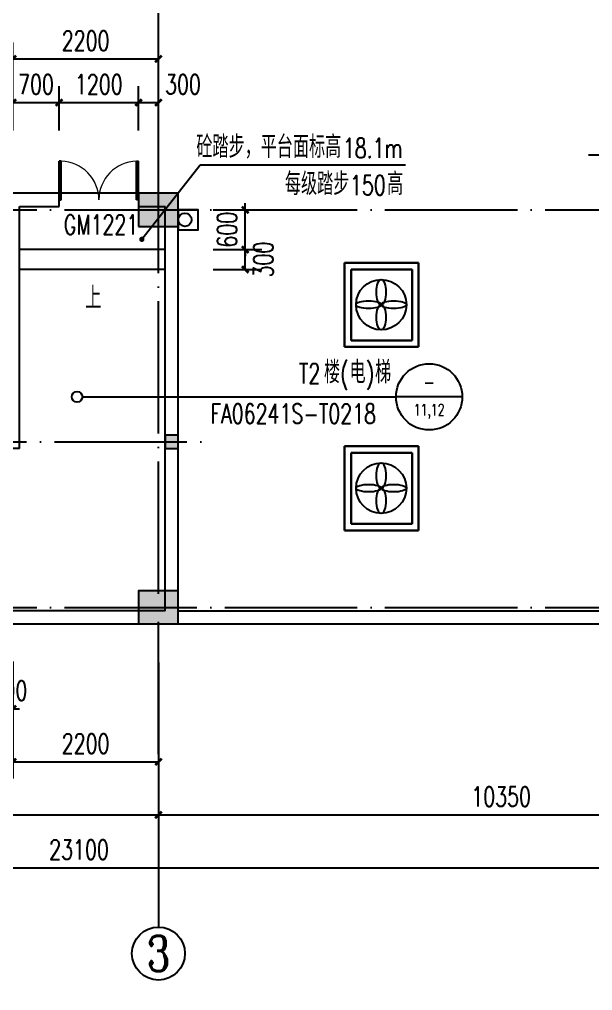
# Model space of a CAD drawing. Extents: x -59142 to 322364, y -122476 to 91021.
# Drawn here: x 213771 to 222428, y 35089 to 49745 of the extents above; entities that cross this region are included whole.
import ezdxf
from ezdxf.enums import TextEntityAlignment as Align

# ---------------------------------------------------------------- set-up
doc = ezdxf.new("R2010")
doc.units = 0
doc.header["$LTSCALE"] = 1000
doc.header["$MEASUREMENT"] = 0
doc.linetypes.add('DOTE', pattern=[2.42, 2, -0.2, 0.02, -0.2])
for name, color, linetype in [('AXIS', 3, 'Continuous'), ('AXIS_TEXT', 7, 'Continuous'), ('CENTRE LINE', 1, 'DOTE'), ('COLUMN', 255, 'Continuous'), ('DIM_IDEN', 3, 'Continuous'), ('DIM_LEAD', 3, 'Continuous'), ('DIM_SYMB', 3, 'Continuous'), ('DOTE', 1, 'DOTE'), ('EQUIPMENT', 171, 'Continuous'), ('GROUND', 204, 'Continuous'), ('PUB_DIM', 3, 'Continuous'), ('PUB_HATCH', 255, 'Continuous'), ('PUB_TEXT', 7, 'Continuous'), ('STAIR', 2, 'Continuous'), ('WALL', 255, 'Continuous'), ('WALL-PARAPET', 9, 'Continuous'), ('WINDOW', 4, 'Continuous'), ('WINDOW_TEXT', 7, 'Continuous')]:
    doc.layers.add(name, color=color, linetype=linetype)
doc.styles.add('_TCH_AXIS', font='COMPLEX', dxfattribs={"bigfont": 'GBCBIG'})
doc.styles.add('_TCH_DIM', font='SIMPLEX', dxfattribs={"bigfont": 'GBCBIG'})
doc.styles.add('_TCH_DIM_T3', font='SIMPLEX', dxfattribs={"width": 0.705882, "bigfont": 'GBCBIG'})
doc.styles.add('_TCH_LABEL', font='COMPLEX', dxfattribs={"bigfont": 'GBCBIG'})
doc.styles.add('_TCH_WINDOW', font='SIMPLEX', dxfattribs={"bigfont": 'GBCBIG'})
doc.styles.get("Standard").update_dxf_attribs({"font": 'gbenor.shx', "bigfont": 'gbcbig.shx'})
doc.dimstyles.new('_TCH_ARCH&&100', dxfattribs={"dimtxt": 297.5, "dimasz": 100, "dimexe": 250, "dimexo": 300, "dimgap": 126.25, "dimtad": 1, "dimdec": 0, "dimzin": 0, "dimdsep": 46, "dimtxsty": '_TCH_DIM_T3', "dimblk": 'ARCHTICK', "dimcen": 0.09, "dimazin": 2, "dimtfac": 1, "dimtdec": 0, "dimtix": 1, "dimtmove": 2, "dimatfit": 3, "dimfxl": 1, "dimtolj": 1, "dimtzin": 0, "dimarcsym": 0})
doc.dimstyles.get("Standard").update_dxf_attribs({"dimscale": 100, "dimtxt": 3.5, "dimasz": 1, "dimexe": 2.5, "dimexo": 3, "dimgap": 1.5, "dimtad": 1, "dimdec": 0, "dimzin": 0, "dimdsep": 46, "dimtxsty": 'Standard', "dimblk": 'ARCHTICK', "dimcen": 0.09, "dimadec": 0, "dimazin": 0, "dimtfac": 1, "dimtdec": 0, "dimtix": 1, "dimtmove": 2, "dimatfit": 3, "dimfxl": 1, "dimtolj": 1, "dimtzin": 0, "dimarcsym": 0})

# ---------------------------------------------------------------- blocks, each defined once
blk = doc.blocks.new('_FZH')
blk.add_lwpolyline([(-0.5, -0.5), (0.5, -0.5), (0.5, 0.5), (-0.5, 0.5)], close=True)
at = {"layer": 'PUB_HATCH'}
blk.add_solid([(-0.5, -0.5), (0.5, -0.5), (-0.5, 0.5), (0.5, 0.5)], dxfattribs=at)
blk = doc.blocks.new('dfasfdsa')
at = {"layer": 'COLUMN'}
for p, xscale, yscale, zscale, rotation in [((205045, 46872), 500.0000000003201, 500.0000000003201, 500.0000000003201, 4.335569297368599e-11), ((212195, 46872), 500.0000000003492, 500.0000000003492, 500.0000000003492, 4.335569297368347e-11), ((217845, 46872), 600.0000000000873, 500, 500, 2.501289979252352e-11), ((205045, 40872), 500.0000000003201, 500.0000000003201, 500.0000000003201, 4.335569297368599e-11), ((212195, 40872), 500.0000000003492, 500.0000000003492, 500.0000000003492, 4.335569297368347e-11), ((217845, 40872), 600.0000000000873, 500, 500, 2.501289979252352e-11)]:
    blk.add_blockref('_FZH', p, dxfattribs=dict(at, xscale=xscale, yscale=yscale, zscale=zscale, rotation=rotation))
blk = doc.blocks.new('A$C490F30F2')
at = {"layer": 'EQUIPMENT', "lineweight": 30}
for p, q in [((15560, -35300), (16680, -35300)), ((15560, -36570), (15560, -35300)), ((16680, -35300), (16680, -36570)), ((15660, -35400), (16580, -35400)), ((15660, -36470), (15660, -35400)), ((16580, -35400), (16580, -36470)), ((16580, -36470), (15660, -36470)), ((16680, -36570), (15560, -36570)), ((15560, -38069), (16680, -38069)), ((15560, -39339), (15560, -38069)), ((16680, -38069), (16680, -39339)), ((15660, -38169), (16580, -38169)), ((15660, -39239), (15660, -38169)), ((16580, -38169), (16580, -39239)), ((16580, -39239), (15660, -39239)), ((16680, -39339), (15560, -39339))]:
    blk.add_line(p, q, dxfattribs=at)
at = {"layer": 'EQUIPMENT'}
for centre in [(16114, -35932), (16114, -38701)]:
    blk.add_circle(centre, 380, dxfattribs=at)
for centre, major_axis, ratio in [((16114, -35742), (0, -190), 0.378947), ((15924, -35932), (190, 0), 0.302632), ((16304, -35932), (190, 0), 0.302632), ((16114, -36122), (0, -190), 0.378947), ((16114, -38511), (0, -190), 0.378947), ((15924, -38701), (190, 0), 0.302632), ((16304, -38701), (190, 0), 0.302632), ((16114, -38891), (0, -190), 0.378947)]:
    blk.add_ellipse(centre, major_axis=major_axis, ratio=ratio, dxfattribs=at)
blk = doc.blocks.new('_ArchTick')
at = {"color": 0, "linetype": 'ByBlock', "const_width": 0.4}
blk.add_lwpolyline([(-0.5, -0.5), (0.5, 0.5)], dxfattribs=at)
blk = doc.blocks.new('*D323')
at = {"layer": 'AXIS', "color": 0, "lineweight": -2, "transparency": 16777216}
for p, q in [((213571, 40054), (213571, 39091)), ((213671, 40054), (213671, 39091)), ((213571, 39341), (213471, 39341)), ((213571, 39341), (213671, 39341)), ((213671, 39341), (213771, 39341))]:
    blk.add_line(p, q, dxfattribs=at)
at = {"layer": 'Defpoints', "color": 0, "transparency": 16777216}
for p in [(213571, 40354), (213671, 40354), (213671, 39341)]:
    blk.add_point(p, dxfattribs=at)
at = {"layer": 'AXIS', "color": 0, "lineweight": -2, "transparency": 16777216, "xscale": 100, "yscale": 100, "zscale": 100}
blk.add_blockref('_ArchTick', (213571, 39341), dxfattribs=at)
at = {"layer": 'AXIS', "color": 0, "lineweight": -2, "transparency": 16777216, "xscale": 100, "yscale": 100, "zscale": 100, "rotation": 180}
blk.add_blockref('_ArchTick', (213671, 39341), dxfattribs=at)
at = {"layer": 'AXIS', "color": 0, "transparency": 16777216, "insert": (213621, 39616), "char_height": 297.5, "attachment_point": 5, "style": '_TCH_DIM_T3'}
blk.add_mtext('\\A1;100', dxfattribs=at)
blk = doc.blocks.new('*D959')
at = {"layer": 'Defpoints', "color": 0, "transparency": 16777216}
for p in [(216396, 46872), (217182, 46872), (216396, 46272)]:
    blk.add_point(p, dxfattribs=at)
at = {"layer": 'PUB_DIM', "color": 0, "lineweight": -2, "transparency": 16777216}
for p, q in [((217182, 46872), (217182, 46972)), ((216696, 46872), (217432, 46872)), ((217182, 46272), (217182, 46872)), ((216696, 46272), (217432, 46272)), ((217182, 46272), (217182, 46172))]:
    blk.add_line(p, q, dxfattribs=at)
at = {"layer": 'PUB_DIM', "color": 0, "lineweight": -2, "transparency": 16777216, "xscale": 100, "yscale": 100, "zscale": 100}
for p, rotation in [((217182, 46872), 270), ((217182, 46272), 90)]:
    blk.add_blockref('_ArchTick', p, dxfattribs=dict(at, rotation=rotation))
at = {"layer": 'PUB_DIM', "color": 0, "transparency": 16777216, "insert": (216908, 46572), "char_height": 297.5, "attachment_point": 5, "rotation": 90, "style": '_TCH_DIM_T3'}
blk.add_mtext('\\A1;600', dxfattribs=at)
blk = doc.blocks.new('*D960')
at = {"layer": 'Defpoints', "color": 0, "transparency": 16777216}
for p in [(216396, 46272), (217182, 46272), (216396, 45972)]:
    blk.add_point(p, dxfattribs=at)
at = {"layer": 'PUB_DIM', "color": 0, "lineweight": -2, "transparency": 16777216}
for p, q in [((216696, 46272), (217432, 46272)), ((217182, 45972), (217182, 46272)), ((216696, 45972), (217432, 45972))]:
    blk.add_line(p, q, dxfattribs=at)
at = {"layer": 'PUB_DIM', "color": 0, "lineweight": -2, "transparency": 16777216, "xscale": 100, "yscale": 100, "zscale": 100}
for p, rotation in [((217182, 46272), 90), ((217182, 45972), 270)]:
    blk.add_blockref('_ArchTick', p, dxfattribs=dict(at, rotation=rotation))
at = {"layer": 'PUB_DIM', "color": 0, "transparency": 16777216, "insert": (217454, 46122), "char_height": 297.5, "attachment_point": 5, "rotation": 90, "style": '_TCH_DIM_T3'}
blk.add_mtext('\\A1;300', dxfattribs=at)
blk = doc.blocks.new('*D1039')
at = {"layer": 'AXIS', "color": 0, "lineweight": -2, "transparency": 16777216}
for p, q in [((213671, 39254), (213671, 38291)), ((215871, 39254), (215871, 38291)), ((213671, 38541), (215871, 38541))]:
    blk.add_line(p, q, dxfattribs=at)
at = {"layer": 'Defpoints', "color": 0, "transparency": 16777216}
for p in [(213671, 39554), (215871, 39554), (215871, 38541)]:
    blk.add_point(p, dxfattribs=at)
at = {"layer": 'AXIS', "color": 0, "lineweight": -2, "transparency": 16777216, "xscale": 100, "yscale": 100, "zscale": 100, "rotation": 180}
blk.add_blockref('_ArchTick', (213671, 38541), dxfattribs=at)
at = {"layer": 'AXIS', "color": 0, "lineweight": -2, "transparency": 16777216, "xscale": 100, "yscale": 100, "zscale": 100}
blk.add_blockref('_ArchTick', (215871, 38541), dxfattribs=at)
at = {"layer": 'AXIS', "color": 0, "transparency": 16777216, "insert": (214771, 38816), "char_height": 297.5, "attachment_point": 5, "style": '_TCH_DIM_T3'}
blk.add_mtext('\\A1;2200', dxfattribs=at)
blk = doc.blocks.new('*D1041')
at = {"layer": 'AXIS', "color": 0, "lineweight": -2, "transparency": 16777216}
for p, q in [((210221, 40038), (210221, 37491)), ((215871, 40038), (215871, 37491)), ((210221, 37741), (215871, 37741))]:
    blk.add_line(p, q, dxfattribs=at)
at = {"layer": 'Defpoints', "color": 0, "transparency": 16777216}
for p in [(210221, 40338), (215871, 40338), (215871, 37741)]:
    blk.add_point(p, dxfattribs=at)
at = {"layer": 'AXIS', "color": 0, "lineweight": -2, "transparency": 16777216, "xscale": 100, "yscale": 100, "zscale": 100, "rotation": 180}
blk.add_blockref('_ArchTick', (210221, 37741), dxfattribs=at)
at = {"layer": 'AXIS', "color": 0, "lineweight": -2, "transparency": 16777216, "xscale": 100, "yscale": 100, "zscale": 100}
blk.add_blockref('_ArchTick', (215871, 37741), dxfattribs=at)
at = {"layer": 'AXIS', "color": 0, "transparency": 16777216, "insert": (213046, 38016), "char_height": 297.5, "attachment_point": 5, "style": '_TCH_DIM_T3'}
blk.add_mtext('\\A1;5650', dxfattribs=at)
blk = doc.blocks.new('*D1042')
at = {"layer": 'AXIS', "color": 0, "lineweight": -2, "transparency": 16777216}
for p, q in [((215871, 40038), (215871, 37491)), ((226221, 40038), (226221, 37491)), ((215871, 37741), (226221, 37741))]:
    blk.add_line(p, q, dxfattribs=at)
at = {"layer": 'Defpoints', "color": 0, "transparency": 16777216}
for p in [(215871, 40338), (226221, 40338), (226221, 37741)]:
    blk.add_point(p, dxfattribs=at)
at = {"layer": 'AXIS', "color": 0, "lineweight": -2, "transparency": 16777216, "xscale": 100, "yscale": 100, "zscale": 100, "rotation": 180}
blk.add_blockref('_ArchTick', (215871, 37741), dxfattribs=at)
at = {"layer": 'AXIS', "color": 0, "lineweight": -2, "transparency": 16777216, "xscale": 100, "yscale": 100, "zscale": 100}
blk.add_blockref('_ArchTick', (226221, 37741), dxfattribs=at)
at = {"layer": 'AXIS', "color": 0, "transparency": 16777216, "insert": (221046, 38016), "char_height": 297.5, "attachment_point": 5, "style": '_TCH_DIM_T3'}
blk.add_mtext('\\A1;10350', dxfattribs=at)
blk = doc.blocks.new('*D1043')
at = {"layer": 'AXIS', "color": 0, "lineweight": -2, "transparency": 16777216}
for p, q in [((203121, 39148), (203121, 36691)), ((226221, 39148), (226221, 36691)), ((203121, 36941), (226221, 36941))]:
    blk.add_line(p, q, dxfattribs=at)
at = {"layer": 'Defpoints', "color": 0, "transparency": 16777216}
for p in [(203121, 39448), (226221, 39448), (226221, 36941)]:
    blk.add_point(p, dxfattribs=at)
at = {"layer": 'AXIS', "color": 0, "lineweight": -2, "transparency": 16777216, "xscale": 100, "yscale": 100, "zscale": 100, "rotation": 180}
blk.add_blockref('_ArchTick', (203121, 36941), dxfattribs=at)
at = {"layer": 'AXIS', "color": 0, "lineweight": -2, "transparency": 16777216, "xscale": 100, "yscale": 100, "zscale": 100}
blk.add_blockref('_ArchTick', (226221, 36941), dxfattribs=at)
at = {"layer": 'AXIS', "color": 0, "transparency": 16777216, "insert": (214671, 37216), "char_height": 297.5, "attachment_point": 5, "style": '_TCH_DIM_T3'}
blk.add_mtext('\\A1;23100', dxfattribs=at)
blk = doc.blocks.new('*D1044')
at = {"layer": 'Defpoints', "color": 0, "transparency": 16777216}
for p in [(214370.89276, 48490.5), (213670.89276, 47771.1831), (214370.89276, 47771.1831)]:
    blk.add_point(p, dxfattribs=at)
at = {"layer": 'PUB_DIM', "color": 0, "lineweight": -2, "transparency": 16777216}
for p, q in [((213670.89276, 48071.1831), (213670.89276, 48740.5)), ((214370.89276, 48071.1831), (214370.89276, 48740.5)), ((213670.89276, 48490.5), (213570.89276, 48490.5)), ((213670.89276, 48490.5), (214370.89276, 48490.5)), ((214370.89276, 48490.5), (214470.89276, 48490.5))]:
    blk.add_line(p, q, dxfattribs=at)
at = {"layer": 'PUB_DIM', "color": 0, "lineweight": -2, "transparency": 16777216, "xscale": 100, "yscale": 100, "zscale": 100}
blk.add_blockref('_ArchTick', (213670.89276, 48490.5), dxfattribs=at)
at = {"layer": 'PUB_DIM', "color": 0, "lineweight": -2, "transparency": 16777216, "xscale": 100, "yscale": 100, "zscale": 100, "rotation": 180}
blk.add_blockref('_ArchTick', (214370.89276, 48490.5), dxfattribs=at)
at = {"layer": 'PUB_DIM', "color": 0, "transparency": 16777216, "insert": (214020.89276, 48765.5), "char_height": 297.5, "attachment_point": 5, "style": '_TCH_DIM_T3'}
blk.add_mtext('\\A1;700', dxfattribs=at)
blk = doc.blocks.new('*D1045')
at = {"layer": 'Defpoints', "color": 0, "transparency": 16777216}
for p in [(215570.89276, 48490.5), (214370.89276, 47771.1831), (215570.89276, 47771.1831)]:
    blk.add_point(p, dxfattribs=at)
at = {"layer": 'PUB_DIM', "color": 0, "lineweight": -2, "transparency": 16777216}
for p, q in [((214370.89276, 48071.1831), (214370.89276, 48740.5)), ((215570.89276, 48071.1831), (215570.89276, 48740.5)), ((214370.89276, 48490.5), (215570.89276, 48490.5))]:
    blk.add_line(p, q, dxfattribs=at)
at = {"layer": 'PUB_DIM', "color": 0, "lineweight": -2, "transparency": 16777216, "xscale": 100, "yscale": 100, "zscale": 100, "rotation": 180}
blk.add_blockref('_ArchTick', (214370.89276, 48490.5), dxfattribs=at)
at = {"layer": 'PUB_DIM', "color": 0, "lineweight": -2, "transparency": 16777216, "xscale": 100, "yscale": 100, "zscale": 100}
blk.add_blockref('_ArchTick', (215570.89276, 48490.5), dxfattribs=at)
at = {"layer": 'PUB_DIM', "color": 0, "transparency": 16777216, "insert": (214970.89276, 48765.5), "char_height": 297.5, "attachment_point": 5, "style": '_TCH_DIM_T3'}
blk.add_mtext('\\A1;1200', dxfattribs=at)
blk = doc.blocks.new('*D1046')
at = {"layer": 'Defpoints', "color": 0, "transparency": 16777216}
for p in [(215870.89276, 48490.5), (215570.89276, 47771.1831), (215870.89276, 47771.1831)]:
    blk.add_point(p, dxfattribs=at)
at = {"layer": 'PUB_DIM', "color": 0, "lineweight": -2, "transparency": 16777216}
for p, q in [((215570.89276, 48071.1831), (215570.89276, 48740.5)), ((215870.89276, 48071.1831), (215870.89276, 48740.5)), ((215570.89276, 48490.5), (215870.89276, 48490.5))]:
    blk.add_line(p, q, dxfattribs=at)
at = {"layer": 'PUB_DIM', "color": 0, "lineweight": -2, "transparency": 16777216, "xscale": 100, "yscale": 100, "zscale": 100, "rotation": 180}
blk.add_blockref('_ArchTick', (215570.89276, 48490.5), dxfattribs=at)
at = {"layer": 'PUB_DIM', "color": 0, "lineweight": -2, "transparency": 16777216, "xscale": 100, "yscale": 100, "zscale": 100}
blk.add_blockref('_ArchTick', (215870.89276, 48490.5), dxfattribs=at)
at = {"layer": 'PUB_DIM', "color": 0, "transparency": 16777216, "insert": (216240.89276, 48765.5), "char_height": 297.5, "attachment_point": 5, "style": '_TCH_DIM_T3'}
blk.add_mtext('\\A1;300', dxfattribs=at)
blk = doc.blocks.new('*D1049')
at = {"layer": 'Defpoints', "color": 0, "transparency": 16777216}
for p in [(215870.89276, 49148.5), (213670.89276, 47771.1831), (215870.89276, 47771.1831)]:
    blk.add_point(p, dxfattribs=at)
at = {"layer": 'PUB_DIM', "color": 0, "lineweight": -2, "transparency": 16777216}
for p, q in [((213670.89276, 48071.1831), (213670.89276, 49398.5)), ((215870.89276, 48071.1831), (215870.89276, 49398.5)), ((213670.89276, 49148.5), (215870.89276, 49148.5))]:
    blk.add_line(p, q, dxfattribs=at)
at = {"layer": 'PUB_DIM', "color": 0, "lineweight": -2, "transparency": 16777216, "xscale": 100, "yscale": 100, "zscale": 100, "rotation": 180}
blk.add_blockref('_ArchTick', (213670.89276, 49148.5), dxfattribs=at)
at = {"layer": 'PUB_DIM', "color": 0, "lineweight": -2, "transparency": 16777216, "xscale": 100, "yscale": 100, "zscale": 100}
blk.add_blockref('_ArchTick', (215870.89276, 49148.5), dxfattribs=at)
at = {"layer": 'PUB_DIM', "color": 0, "transparency": 16777216, "insert": (214770.89276, 49423.5), "char_height": 297.5, "attachment_point": 5, "style": '_TCH_DIM_T3'}
blk.add_mtext('\\A1;2200', dxfattribs=at)
blk = doc.blocks.new('$DorLib2D$00000002')
for p, q in [((-0.5, 0), (-0.5, 0.4875)), ((-0.475, 0.4875), (-0.5, 0.4875)), ((-0.475, 0), (-0.475, 0.4875)), ((0.475, 0), (0.475, 0.4875)), ((0.475, 0.4875), (0.5, 0.4875)), ((0.5, 0), (0.5, 0.4875)), ((-0.5, 0), (-0.475, 0)), ((0.5, 0), (0.475, 0))]:
    blk.add_line(p, q)
at = {"lineweight": 13}
for centre, start, end in [((-0.4875, 0), 0, 88.53072), ((0.4875, 0), 91.46928, 180)]:
    blk.add_arc(centre, 0.4875, start, end, dxfattribs=at)
blk = doc.blocks.new('*D1616')
at = {"color": 0, "lineweight": -2, "transparency": 16777216}
for p, q in [((202821, 40322), (202821, 33545)), ((226571, 40322), (226571, 33545)), ((226571, 33795), (202821, 33795))]:
    blk.add_line(p, q, dxfattribs=at)
at = {"layer": 'Defpoints', "color": 0, "transparency": 16777216}
for p in [(202821, 40622), (226571, 40622), (202821, 33795)]:
    blk.add_point(p, dxfattribs=at)
at = {"color": 0, "lineweight": -2, "transparency": 16777216, "xscale": 100, "yscale": 100, "zscale": 100, "rotation": 180}
blk.add_blockref('_ArchTick', (202821, 33795), dxfattribs=at)
at = {"color": 0, "lineweight": -2, "transparency": 16777216, "xscale": 100, "yscale": 100, "zscale": 100}
blk.add_blockref('_ArchTick', (226571, 33795), dxfattribs=at)
at = {"color": 0, "transparency": 16777216, "insert": (214696, 34120), "char_height": 350, "attachment_point": 5}
blk.add_mtext('\\A1;23750', dxfattribs=at)

msp = doc.modelspace()

# ---------------------------------------------------------------- hatches: boundary and pattern name
at = {"layer": 'PUB_HATCH'}
msp.add_hatch(color=256, dxfattribs=at).paths.add_polyline_path([(216170.9, 43472.1), (215970.9, 43472.1), (215970.9, 43272.1), (216170.9, 43272.1)])

# ---------------------------------------------------------------- linework, layer by layer
at = {"layer": 'AXIS'}
msp.add_line((215870.9, 39254.3), (215870.9, 36048.2), dxfattribs=at)
msp.add_circle((215870.9, 35648.2), 400, dxfattribs=at)
at = {"layer": 'CENTRE LINE'}
msp.add_line((202200.5, 43372.1), (216674.5, 43372.1), dxfattribs=at)
at = {"layer": 'COLUMN'}
for p, q in [((216170.9, 43472.1), (215970.9, 43472.1)), ((215970.9, 43472.1), (215970.9, 43272.1)), ((216170.9, 43272.1), (216170.9, 43472.1)), ((215970.9, 43272.1), (216170.9, 43272.1))]:
    msp.add_line(p, q, dxfattribs=at)
at = {"layer": 'DIM_IDEN'}
for p, q in [((214722.5, 44049), (215142.5, 44049)), ((215142.5, 44049), (219459.5, 44049)), ((220459.5, 44049), (219459.5, 44049))]:
    msp.add_line(p, q, dxfattribs=at)
for centre, radius in [((219959.5, 44049), 500), ((214642, 44049), 80.5)]:
    msp.add_circle(centre, radius, dxfattribs=at)
at = {"layer": 'DIM_LEAD'}
for p, q in [((225468.5, 47697), (222366, 47697)), ((215620, 46427), (216500.5, 47549.5)), ((216500.5, 47549.5), (219600.5, 47549.5))]:
    msp.add_line(p, q, dxfattribs=at)
at = {"layer": 'DIM_LEAD', "const_width": 40}
msp.add_lwpolyline([(215607.7, 46411.3, 1), (215632.3, 46442.7, 1)], format="xyb", close=True, dxfattribs=at)
at = {"layer": 'DIM_SYMB'}
msp.add_lwpolyline([(214870.9, 45833, 0, 0, 0), (214870.9, 46082, 80, 0, 0), (214870.9, 46382, 0, 0, 0)], format="xyseb", dxfattribs=at)
at = {"layer": 'DOTE'}
for p, q in [((199932.4, 46872.1), (228838.4, 46872.1)), ((199932.4, 40872.1), (228838.4, 40872.1))]:
    msp.add_line(p, q, dxfattribs=at)
msp.add_lwpolyline([(215870.9, 38654.5), (215870.9, 85214.5)], dxfattribs=at)
at = {"layer": 'GROUND'}
msp.add_line((215870.9, 47122.1), (215870.9, 81422.1), dxfattribs=at)
msp.add_lwpolyline([(216170.9, 46872.1), (216170.9, 46572.1), (216470.9, 46572.1), (216470.9, 46872.1)], close=True, dxfattribs=at)
msp.add_circle((216270.9, 46722.1), 100, dxfattribs=at)
at = {"layer": 'STAIR'}
for points in [[(215970.9, 46272.1), (213770.9, 46272.1)], [(215970.9, 45972.1), (213770.9, 45972.1)]]:
    msp.add_lwpolyline(points, dxfattribs=at)
at = {"layer": 'WALL'}
for p, q in [((214370.9, 47122.1), (213670.9, 47122.1)), ((214370.9, 46922.1), (214370.9, 47122.1)), ((216170.9, 47122.1), (215570.9, 47122.1)), ((215570.9, 47122.1), (215570.9, 46922.1)), ((216170.9, 40622.1), (216170.9, 47122.1)), ((213770.9, 46922.1), (214370.9, 46922.1)), ((213770.9, 43272.1), (213770.9, 46922.1)), ((215570.9, 46922.1), (215970.9, 46922.1)), ((215970.9, 40822.1), (215970.9, 46922.1)), ((213770.9, 43272.1), (208320.9, 43272.1)), ((215970.9, 40822.1), (213570.9, 40822.1)), ((213570.9, 40622.1), (216170.9, 40622.1))]:
    msp.add_line(p, q, dxfattribs=at)
at = {"layer": 'WALL-PARAPET'}
for p, q in [((216170.9, 40822.1), (226370.9, 40822.1)), ((216170.9, 40622.1), (226370.9, 40622.1))]:
    msp.add_line(p, q, dxfattribs=at)
at = {"layer": 'WINDOW'}
msp.add_line((215570.9, 47122.1), (214370.9, 47122.1), dxfattribs=at)

# ---------------------------------------------------------------- block references
at = {"layer": 'COLUMN'}
msp.add_blockref('dfasfdsa', (-1974, 0), dxfattribs=at)
at = {"layer": 'EQUIPMENT'}
msp.add_blockref('A$C490F30F2', (203120.9, 81372.1), dxfattribs=at)
at = {"layer": 'WINDOW'}
ref = msp.add_blockref('$DorLib2D$00000002', (214970.9, 47022.1), dxfattribs=dict(at, xscale=-1200, yscale=-1200, zscale=-1200, rotation=180))
ref.add_attrib('A', 'GM1221', (214440.9, 46498.3), dxfattribs={"layer": 'WINDOW_TEXT', "height": 297.5, "style": '_TCH_WINDOW', "width": 0.705882})

# ---------------------------------------------------------------- texts
at = {"layer": 'AXIS_TEXT', "style": '_TCH_AXIS'}
msp.add_text('3', height=532.5, dxfattribs=at).set_placement((215693.4, 35382), (216048.4, 35382), align=Align.FIT)
at = {"layer": 'PUB_TEXT', "style": '_TCH_DIM'}
for s, height, p in [('砼踏步，平台面标高', 337.59, (216443.8, 47654.5)), ('每级踏步', 337.59, (217781.2, 47094.5)), ('高', 337.6, (219324.2, 47094.5)), ('上', 337.6, (214766.6, 45378)), ('楼', 337.6, (218370.8, 44253.2)), ('电', 337.6, (218756.5, 44253.2)), ('梯', 337.6, (219142.3, 44253.2))]:
    msp.add_text(s, height=height, dxfattribs=at).set_placement(p)
at = {"layer": 'PUB_TEXT', "style": '_TCH_DIM', "width": 0.705882}
for s, p in [('18.1m', (218655.5, 47654.5)), ('150', (218764.2, 47094.5)), ('(', (218616.5, 44253.2)), (')', (219002.3, 44253.2)), ('T2', (217990.8, 44253.2)), ('FA06241S-T0218', (216654.5, 43646.5))]:
    msp.add_text(s, height=297.5, dxfattribs=at).set_placement(p)
at = {"layer": 'PUB_TEXT', "style": '_TCH_LABEL'}
for s, height, width, p, p2 in [('-', 261, 0.777778, (219872.5, 44141.5), (220046.5, 44141.5)), ('11,12', 171.51, 0.84, (219726.2, 43769.2), (220192.8, 43769.2))]:
    msp.add_text(s, height=height, dxfattribs=dict(at, width=width)).set_placement(p, p2, align=Align.FIT)

# ---------------------------------------------------------------- dimensions: what is measured, and where the dimension line sits
dim = msp.add_linear_dim(base=(202820.9, 33795), p1=(226570.9, 40622.1), p2=(202820.9, 40622.1), dimstyle='Standard', override={"dimarcsym": 1})
dim.commit()
dim.dimension.update_dxf_attribs({"geometry": '*D1616', "text_midpoint": (214695.9, 34120)})
at = {"layer": 'AXIS'}
for p1, p2, distance, picture, middle in [((210220.9, 40338.5), (215870.9, 40338.5), -2597.1, '*D1041', (213045.9, 38016.4)), ((213570.9, 40354.3), (213670.9, 40354.3), -1012.9, '*D323', (213620.9, 39616.4)), ((215870.9, 40338.5), (226220.9, 40338.5), -2597.1, '*D1042', (221045.9, 38016.4)), ((203120.9, 39447.5), (226220.9, 39447.5), -2506.1, '*D1043', (214670.9, 37216.4)), ((213670.9, 39554.3), (215870.9, 39554.3), -1012.9, '*D1039', (214770.9, 38816.4))]:
    dim = msp.add_aligned_dim(p1=p1, p2=p2, distance=distance, dimstyle='_TCH_ARCH&&100', dxfattribs=at)
    dim.commit()
    dim.dimension.update_dxf_attribs({"geometry": picture, "text_midpoint": middle})
at = {"layer": 'PUB_DIM'}
for p1, p2, distance, picture, middle in [((213670.9, 47771.2), (215870.9, 47771.2), 1377.3, '*D1049', (214770.9, 49423.5)), ((213670.9, 47771.2), (214370.9, 47771.2), 719.3, '*D1044', (214020.9, 48765.5)), ((214370.9, 47771.2), (215570.9, 47771.2), 719.3, '*D1045', (214970.9, 48765.5)), ((216395.5, 46272.1), (216395.5, 46872.1), -787, '*D959', (216907.5, 46572.1))]:
    dim = msp.add_aligned_dim(p1=p1, p2=p2, distance=distance, dimstyle='_TCH_ARCH&&100', dxfattribs=at)
    dim.commit()
    dim.dimension.update_dxf_attribs({"geometry": picture, "text_midpoint": middle})
for base, p1, p2, angle, picture, middle in [((215870.9, 48490.5), (215570.9, 47771.2), (215870.9, 47771.2), 0, '*D1046', (216240.9, 48765.5)), ((217182.5, 46272.1), (216395.5, 45972.1), (216395.5, 46272.1), 90, '*D960', (217454, 46122.1))]:
    dim = msp.add_linear_dim(base=base, p1=p1, p2=p2, angle=angle, dimstyle='_TCH_ARCH&&100', dxfattribs=at)
    dim.commit()
    dim.dimension.update_dxf_attribs({"geometry": picture, "text_midpoint": middle, "dimtype": 129})

doc.saveas('drawing.dxf')
